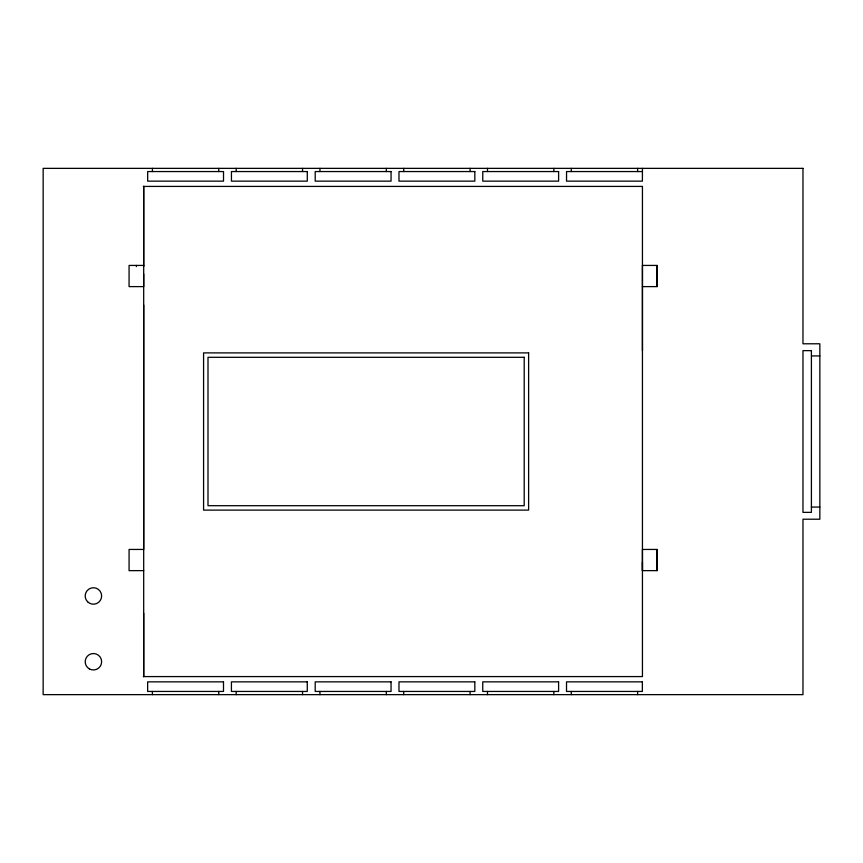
<?xml version="1.0" encoding="UTF-8"?>
<svg xmlns="http://www.w3.org/2000/svg" width="863" height="863" viewBox="0 0 863 863"><rect width="100%" height="100%" fill="white"/><g stroke="black" fill="none" stroke-linecap="round" stroke-linejoin="round"><path stroke-width="1.29" d="M136.386 266.581L136.386 265.426M642.439 570.637L642.439 549.44L657.056 549.44L657.056 570.637L642.439 570.637L642.439 562.083M642.439 350.637L642.439 265.426L657.056 265.426L657.056 286.613L642.439 286.613M657.056 570.637L657.056 549.44M657.056 286.613L657.056 265.426M642.385 171.554L566.538 171.554L566.538 181.144L642.385 181.144L642.439 168.361M143.312 186.419L642.439 186.419L642.439 676.581L143.312 676.581M143.7 266.581L143.69 265.426L129.072 265.426L129.072 286.613L143.7 286.613L143.69 273.981M811.403 355.934L819.85 355.934M811.403 507.066L819.85 507.066M143.69 570.637L129.072 570.637L129.072 549.44L143.69 549.44L143.69 305.006M637.638 168.361L637.638 171.554M637.628 691.446L637.628 694.639M571.274 168.361L571.274 171.554M571.263 691.446L571.263 694.639M553.873 168.361L553.873 171.554M553.852 691.446L553.852 694.639M487.498 168.361L487.498 171.554M487.487 691.446L487.487 694.639M470.098 168.361L470.098 171.554M470.076 691.446L470.076 694.639M403.733 168.361L403.733 171.554M403.711 691.446L403.711 694.639M386.322 168.361L386.322 171.554M386.311 691.446L386.311 694.639M319.957 168.361L319.957 171.554M319.936 691.446L319.936 694.639M302.546 168.361L302.546 171.554M302.535 691.446L302.535 694.639M236.182 168.361L236.182 171.554M236.171 691.446L236.171 694.639M218.771 168.361L218.771 171.554M218.76 691.446L218.76 694.639M152.406 168.361L152.406 171.554M152.395 691.446L152.395 694.639M143.69 265.426L143.69 186.419L143.69 676.581L143.69 613.248M802.968 168.361L43.15 168.361L43.15 694.639L802.968 694.639L802.968 519.213L819.85 519.213L819.85 343.787L802.968 343.787L802.968 168.361M223.517 171.554L147.67 171.554L147.67 181.144L223.517 181.144L223.517 171.554M307.293 171.554L231.446 171.554L231.446 181.144L307.293 181.144L307.293 171.554M391.058 171.554L315.211 171.554L315.211 181.144L391.058 181.144L391.058 171.554M474.833 171.554L398.986 171.554L398.986 181.144L474.833 181.144L474.833 171.554M558.609 171.554L482.762 171.554L482.762 181.144L558.609 181.144L558.609 171.554M811.403 350.637L802.968 350.637L802.968 512.363L811.403 512.363L811.403 350.637M528.62 352.891L203.582 352.891L203.582 510.109L528.62 510.109L528.62 352.891M524.208 357.304L207.994 357.304L207.994 505.696L524.208 505.696L524.208 357.304M223.495 681.856L147.649 681.856L147.649 691.446L223.495 691.446L223.495 681.856M307.271 681.856L231.424 681.856L231.424 691.446L307.271 691.446L307.271 681.856M391.047 681.856L315.2 681.856L315.2 691.446L391.047 691.446L391.047 681.856M474.823 681.856L398.976 681.856L398.976 691.446L474.823 691.446L474.823 681.856M558.598 681.856L482.751 681.856L482.751 691.446L558.598 691.446L558.598 681.856M642.363 681.856L566.516 681.856L566.516 691.446L642.363 691.446L642.363 681.856M89.31 668.868A8.22 8.22 0 0 0 101.64 661.748A8.22 8.22 0 0 0 89.31 654.629A8.22 8.22 0 0 0 89.31 668.868M87.605 601.781A8.22 8.22 0 0 0 101.359 598.091A8.22 8.22 0 0 0 91.295 588.016A8.22 8.22 0 0 0 87.605 601.781"/></g></svg>
